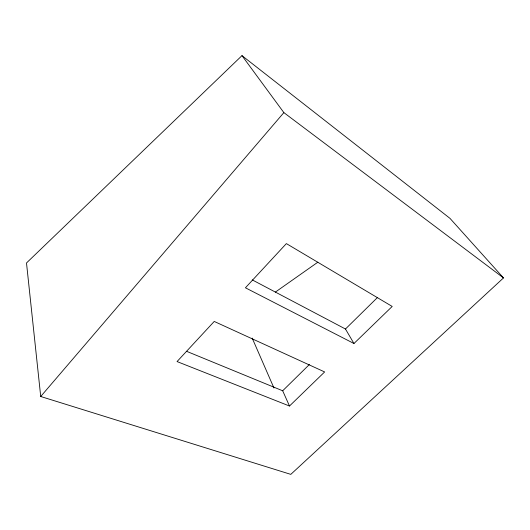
<?xml version="1.0" encoding="UTF-8"?>
<svg xmlns="http://www.w3.org/2000/svg" width="530" height="530" viewBox="0 0 530 530"><rect width="100%" height="100%" fill="white"/><g stroke="black" fill="none" stroke-linecap="round" stroke-linejoin="round"><path stroke-width="0.79" d="M40.717 396.5L283.861 112.612L241.978 55.63L26.5 262.966L40.717 396.5L290.798 474.37L503.5 277.919L449.99 218.373L241.978 55.63M186.494 351.277L282.682 390.782L309.381 364.514M252.26 279.893L345.467 329.011L377.426 297.562M289.486 406.02L324.638 371.941L214.226 321.445L177.047 361.566L289.486 406.02L282.682 390.782M353.96 343.513L392.2 306.439L286.372 243.601L245.423 287.79L353.96 343.513L345.467 329.011M275.348 292.11L317.861 262.184M283.861 112.612L503.5 277.919M252.187 338.087L273.964 388.02"/></g></svg>
